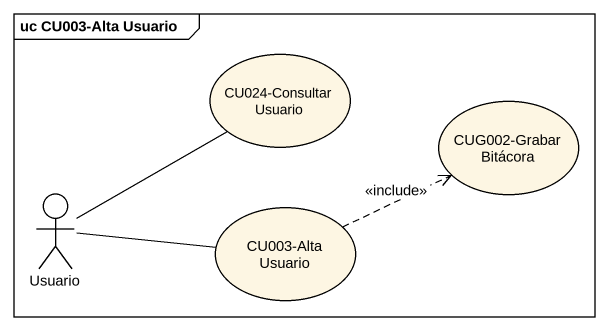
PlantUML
@startuml
mainframe uc CU003-Alta Usuario
usecase "CU024-Consultar Usuario" as CU024_Consultar_Usuario
usecase "CUG002-Grabar Bitácora" as CUG002_Grabar_Bitácora
actor Usuario
usecase "CU003-Alta Usuario" as CU003_Alta_Usuario
Usuario -up- CU024_Consultar_Usuario
Usuario -right- CU003_Alta_Usuario
CU003_Alta_Usuario .right.> CUG002_Grabar_Bitácora : <<include>>
@enduml
